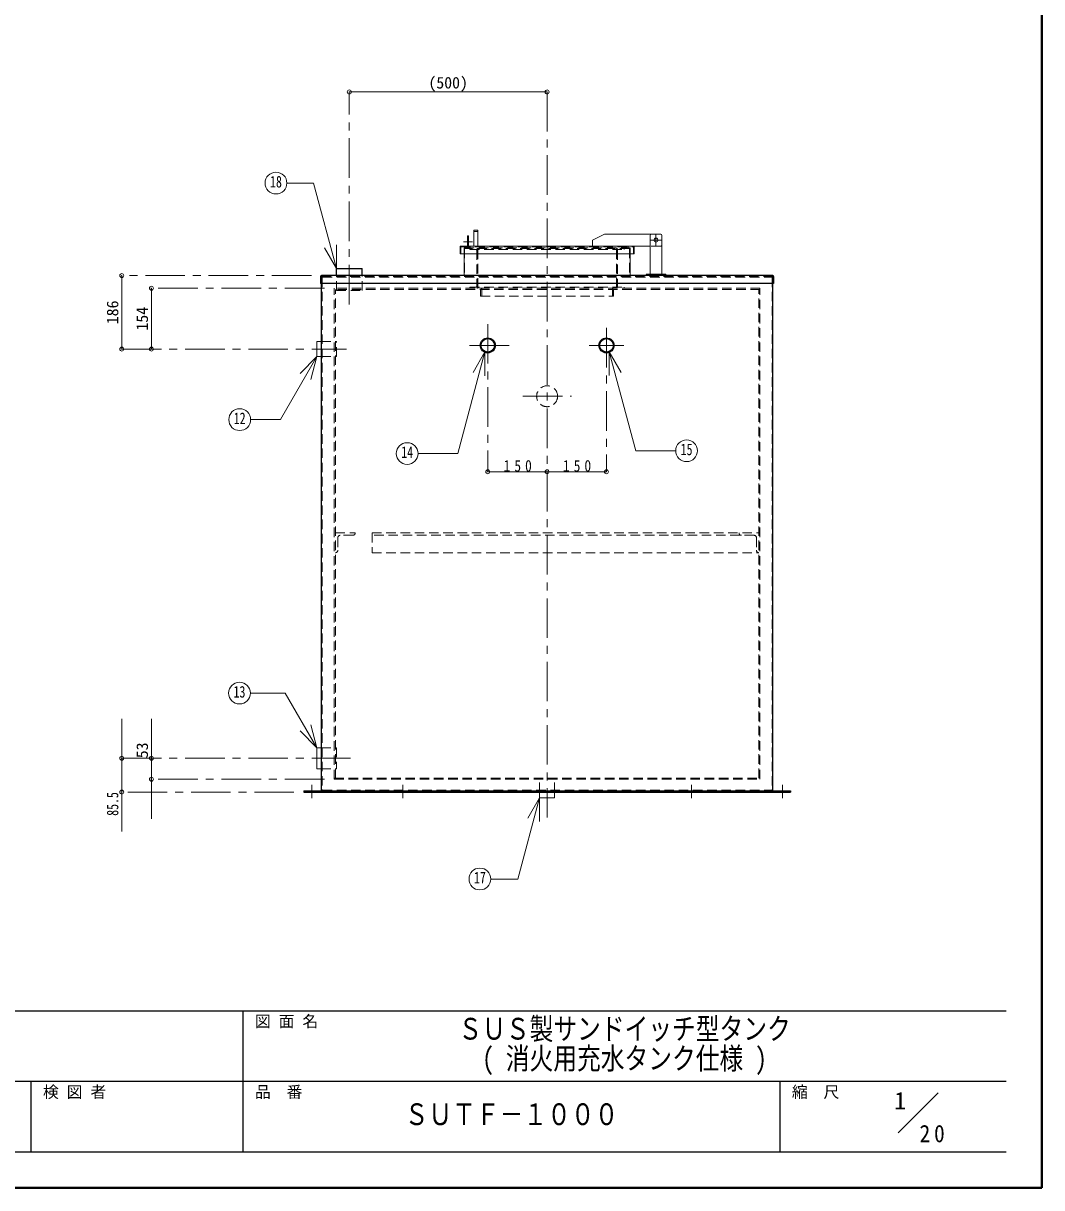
# Model space of a CAD drawing. Units: millimetres at full size, sheet at 1:20. Extents: x -4246 to 3854, y -2716 to 2904.
# Drawn here: x 1280 to 3854, y -2716 to 227 of the extents above; entities that cross this region are included whole.
import ezdxf
from ezdxf.enums import TextEntityAlignment as Align

# ---------------------------------------------------------------- set-up
doc = ezdxf.new("R2010")
doc.units = ezdxf.units.MM
doc.header["$LTSCALE"] = 20
doc.header["$PDMODE"] = 32
doc.header["$PDSIZE"] = 10
doc.linetypes.add('CHAIN1', pattern=[8, 5, -1, 1, -1])
doc.linetypes.add('DASHED1', pattern=[1.8, 1.2, -0.6])
doc.layers.add('0-0', color=4, linetype='Continuous', lineweight=9)
doc.styles.add('ＭＳ ゴシック', font='')
doc.styles.get('ＭＳ ゴシック').set_extended_font_data('MS Gothic')

msp = doc.modelspace()

# ---------------------------------------------------------------- linework, layer by layer
at = {"layer": '0-0', "color": 1, "lineweight": 40}
for q in [(3854.4, 2903.83), (-4245.6, -2716.17)]:
    msp.add_line((3854.4, -2716.17), q, dxfattribs=at)
at = {"layer": '0-0', "linetype": 'CHAIN1'}
for p, q in [((2104.4, -483.67), (2104.4, 53.33)), ((2604.4, 53.33), (2604.4, -1780.67)), ((2894.4, -321.17), (2864.4, -321.17)), ((2879.4, -306.17), (2879.4, -336.17)), ((2415.9, -325.67), (2392.9, -325.67)), ((2008.9, -410.67), (1529.4, -410.67)), ((2041.4, -442.67), (1604.4, -442.67)), ((2454.4, -533.17), (2454.4, -906.67)), ((2754.4, -543.17), (2754.4, -906.67)), ((2508.4, -587.17), (2400.4, -587.17)), ((2798.4, -587.17), (2710.4, -587.17)), ((1529.4, -596.67), (2097.4, -596.67)), ((2542.9, -715.67), (2665.9, -715.67)), ((1529.4, -1630.67), (2107.4, -1630.67)), ((2041.4, -1683.67), (1604.4, -1683.67)), ((2009.4, -1698.17), (2009.4, -1731.17)), ((2239.4, -1698.17), (2239.4, -1731.17)), ((2969.4, -1698.17), (2969.4, -1731.17)), ((3199.4, -1698.17), (3199.4, -1731.17)), ((1964.4, -1716.17), (1529.4, -1716.17))]:
    msp.add_line(p, q, dxfattribs=at)
at = {"layer": '0-0'}
for p, q in [((2104.4, 53.33), (2604.4, 53.33)), ((2402.9, -310.67), (2405.9, -310.67)), ((2402.9, -310.67), (2402.9, -336.17)), ((2405.9, -310.67), (2405.9, -336.17)), ((2719.4, -321.17), (2749.4, -306.17)), ((2719.4, -321.17), (2719.4, -336.17)), ((2867.4, -306.17), (2749.4, -306.17)), ((2864.4, -336.17), (2822.9, -336.17)), ((1529.4, -410.67), (1529.4, -596.67)), ((1604.4, -442.67), (1604.4, -596.67)), ((2454.4, -906.67), (2604.4, -906.67)), ((2604.4, -906.67), (2754.4, -906.67)), ((1529.4, -1530.67), (1529.4, -1816.17)), ((1604.4, -1783.67), (1604.4, -1530.67))]:
    msp.add_line(p, q, dxfattribs=at)
at = {"layer": '0-0', "color": 7, "lineweight": 18}
for p, q in [((1946.62, -176.88), (2014.12, -176.88)), ((2071.97, -392.77), (2014.12, -176.88)), ((2419.4, -296.17), (2419.4, -336.17)), ((2429.4, -296.17), (2419.4, -296.17)), ((2429.4, -296.17), (2429.4, -336.17)), ((2864.4, -309.17), (2864.4, -407.67)), ((2867.4, -306.17), (2891.4, -306.17)), ((2894.4, -309.17), (2894.4, -407.67)), ((2071.97, -392.77), (2041.97, -340.8)), ((2071.97, -392.77), (2071.97, -332.77)), ((2384.4, -337.67), (2384.4, -356.17)), ((2385.9, -336.17), (2822.9, -336.17)), ((2824.4, -337.67), (2824.4, -356.17)), ((2384.4, -356.17), (2824.4, -356.17)), ((2394.4, -356.17), (2394.4, -410.67)), ((2814.4, -356.17), (2814.4, -410.67)), ((2022.4, -615.67), (2022.4, -577.67)), ((2022.4, -577.67), (2033.9, -577.67)), ((2022.53, -615.45), (1930.49, -774.88)), ((2022.53, -615.45), (1980.1, -657.88)), ((2022.53, -615.45), (2007, -673.41)), ((2022.4, -615.67), (2033.9, -615.67)), ((2447.25, -603.83), (2417.25, -655.79)), ((2447.25, -603.83), (2447.25, -663.83)), ((2761.46, -603.46), (2761.46, -663.46)), ((2761.46, -603.46), (2791.46, -655.42)), ((2761.46, -603.46), (2828.43, -853.41)), ((1854.87, -774.88), (1930.49, -774.88)), ((2929.4, -853.41), (2828.43, -853.41)), ((1854.34, -1466.06), (1942.66, -1466.06)), ((2022.41, -1604.19), (1942.66, -1466.06)), ((2022.41, -1604.19), (2006.88, -1546.23)), ((2022.41, -1604.19), (1979.98, -1561.76)), ((2022.4, -1604.17), (2022.4, -1657.17)), ((2022.4, -1604.17), (2033.9, -1604.17)), ((2022.4, -1657.17), (2033.9, -1657.17)), ((2585.47, -1730.58), (2530.45, -1935.91)), ((2585.47, -1730.58), (2555.47, -1782.54)), ((2585.4, -1716.17), (2585.4, -1730.67)), ((2623.4, -1730.67), (2585.4, -1730.67)), ((2585.47, -1730.58), (2585.47, -1790.58)), ((2623.4, -1716.17), (2623.4, -1730.67)), ((2461.97, -1935.91), (2530.45, -1935.91)), ((3491.95, -2577.19), (3592.97, -2476.17))]:
    msp.add_line(p, q, dxfattribs=at)
at = {"layer": '0-0', "linetype": 'DASHED1'}
for p, q in [((2405.9, -319.67), (2402.9, -319.67)), ((2429.4, -299.17), (2419.4, -299.17)), ((2385.9, -338.42), (2385.9, -356.17)), ((2386.65, -337.67), (2822.15, -337.67)), ((2394.4, -342.17), (2394.4, -356.17)), ((2395.9, -340.67), (2812.9, -340.67)), ((2395.9, -342.92), (2395.9, -410.67)), ((2812.15, -342.17), (2396.65, -342.17)), ((2399.4, -340.67), (2399.4, -337.67)), ((2401.4, -336.17), (2401.4, -337.67)), ((2405.9, -331.67), (2402.9, -331.67)), ((2402.9, -336.17), (2402.9, -340.67)), ((2405.9, -336.17), (2405.9, -340.67)), ((2407.4, -336.17), (2407.4, -337.67)), ((2409.4, -340.67), (2409.4, -337.67)), ((2409.4, -342.17), (2409.4, -345.17)), ((2409.4, -345.17), (2799.4, -345.17)), ((2414.4, -340.67), (2414.4, -342.17)), ((2426.4, -346.67), (2426.4, -438.17)), ((2429.4, -345.17), (2429.4, -439.67)), ((2779.4, -345.17), (2779.4, -439.67)), ((2782.4, -346.67), (2782.4, -438.17)), ((2794.4, -340.67), (2794.4, -342.17)), ((2799.4, -340.67), (2799.4, -337.67)), ((2799.4, -342.17), (2799.4, -345.17)), ((2809.4, -340.67), (2809.4, -337.67)), ((2812.9, -342.92), (2812.9, -410.67)), ((2814.4, -342.17), (2814.4, -356.17)), ((2822.9, -338.42), (2822.9, -356.17)), ((2891.4, -336.17), (2864.4, -336.17)), ((2414.9, -410.67), (2414.9, -412.67)), ((2793.9, -410.67), (2793.9, -412.67)), ((2409.4, -439.67), (2409.4, -442.67)), ((2409.4, -439.67), (2799.4, -439.67)), ((2431.4, -442.67), (2431.4, -439.67)), ((2777.4, -442.67), (2777.4, -439.67)), ((2799.4, -439.67), (2799.4, -442.67)), ((2436.4, -447.17), (2436.4, -462.67)), ((2436.4, -462.67), (2772.4, -462.67)), ((2439.4, -445.67), (2439.4, -462.67)), ((2769.4, -445.67), (2769.4, -462.67)), ((2772.4, -447.17), (2772.4, -462.67)), ((2033.9, -577.67), (2072.4, -577.67)), ((2072.4, -615.67), (2072.4, -577.67)), ((2033.9, -615.67), (2072.4, -615.67)), ((2069.4, -1061.17), (2119.4, -1061.17)), ((2075.4, -1073.17), (2075.4, -1105.17)), ((2113.4, -1067.17), (2081.4, -1067.17)), ((2161.9, -1061.17), (3139.4, -1061.17)), ((3127.4, -1067.17), (2161.9, -1067.17)), ((3133.4, -1073.17), (3133.4, -1105.17)), ((2033.9, -1604.17), (2072.4, -1604.17)), ((2072.4, -1604.17), (2072.4, -1657.17)), ((2033.9, -1657.17), (2072.4, -1657.17)), ((2585.4, -1716.17), (2585.4, -1680.67)), ((2623.4, -1716.17), (2623.4, -1680.67)), ((2002.4, -1713.17), (2002.4, -1716.17)), ((2016.4, -1713.17), (2016.4, -1716.17)), ((3192.4, -1713.17), (3192.4, -1716.17)), ((3206.4, -1713.17), (3206.4, -1716.17))]:
    msp.add_line(p, q, dxfattribs=at)
at = {"layer": '0-0', "color": 5, "lineweight": 25}
for p, q in [((3174.9, -410.67), (2033.9, -410.67)), ((2071.9, -392.67), (2136.9, -392.67)), ((2071.9, -410.67), (2071.9, -392.67)), ((2136.9, -410.67), (2136.9, -392.67)), ((2854.4, -407.67), (2854.4, -410.67)), ((2904.4, -407.67), (2854.4, -407.67)), ((2904.4, -407.67), (2904.4, -410.67)), ((2031.9, -412.67), (2031.9, -430.67)), ((3176.9, -430.67), (2031.9, -430.67)), ((2033.9, -1711.17), (2033.9, -430.67)), ((3174.9, -1711.17), (3174.9, -430.67)), ((3176.9, -412.67), (3176.9, -430.67)), ((1989.4, -1713.17), (1989.4, -1716.17)), ((1989.4, -1713.17), (3219.4, -1713.17)), ((1989.4, -1716.17), (3219.4, -1716.17)), ((3219.4, -1713.17), (3219.4, -1716.17))]:
    msp.add_line(p, q, dxfattribs=at)
at = {"layer": '0-0', "color": 7, "linetype": 'DASHED1', "lineweight": 18}
for p, q in [((2071.9, -448.67), (2071.9, -410.67)), ((2136.9, -448.67), (2136.9, -410.67)), ((2033.9, -413.67), (2033.9, -430.67)), ((2034.9, -412.67), (3173.9, -412.67)), ((2035.9, -415.67), (2035.9, -1710.17)), ((2036.9, -414.67), (3171.9, -414.67)), ((2053.9, -412.67), (2053.9, -414.67)), ((3154.9, -412.67), (3154.9, -414.67)), ((3172.9, -415.67), (3172.9, -1710.17)), ((3174.9, -413.67), (3174.9, -430.67)), ((2066.4, -1683.67), (2066.4, -442.67)), ((3142.4, -445.67), (2066.4, -445.67)), ((2069.4, -1680.67), (2069.4, -445.67)), ((2071.9, -448.67), (2136.9, -448.67)), ((3139.4, -1680.67), (3139.4, -445.67)), ((2066.4, -1680.67), (3142.4, -1680.67)), ((2066.4, -1683.67), (3142.4, -1683.67)), ((2036.9, -1711.17), (3172.15, -1711.17)), ((2053.9, -1711.17), (2053.9, -1713.17)), ((2232.4, -1713.17), (2232.4, -1716.17)), ((2246.4, -1713.17), (2246.4, -1716.17)), ((2962.4, -1713.17), (2962.4, -1716.17)), ((2976.4, -1713.17), (2976.4, -1716.17)), ((3154.9, -1711.17), (3154.9, -1713.17))]:
    msp.add_line(p, q, dxfattribs=at)
at = {"layer": '0-0', "color": 6, "lineweight": 25}
for p, q in [((-4155.6, -2269.03), (3764.4, -2269.03)), ((1835.83, -2626.17), (1835.83, -2269.03)), ((3764.4, -2447.6), (-307.03, -2447.6)), ((1300.11, -2626.17), (1300.11, -2447.6)), ((3192.97, -2626.17), (3192.97, -2447.6)), ((3764.4, -2626.17), (-4155.6, -2626.17))]:
    msp.add_line(p, q, dxfattribs=at)
at = {"layer": '0-0', "color": 7, "linetype": 'DASHED1', "lineweight": 18}
msp.add_lwpolyline([(3142.4, -1683.67), (3142.4, -442.67), (2066.4, -442.67)], dxfattribs=at)
at = {"layer": '0-0', "color": 7, "lineweight": 18}
msp.add_lwpolyline([(2447.25, -603.83), (2378.45, -860.58), (2278.15, -860.58)], dxfattribs=at)
at = {"layer": '0-0', "linetype": 'DASHED1'}
msp.add_lwpolyline([(2161.9, -1061.17), (2161.9, -1111.17), (3139.4, -1111.17)], dxfattribs=at)
at = {"layer": '0-0', "color": 7, "lineweight": 18}
for centre, radius in [((1919.12, -176.88), 27.5), ((2879.4, -321.17), 5), ((1827.37, -774.88), 27.5), ((2250.65, -860.58), 27.5), ((2956.9, -853.41), 27.5), ((1826.84, -1466.06), 27.5), ((2434.47, -1935.91), 27.5)]:
    msp.add_circle(centre, radius, dxfattribs=at)
at = {"layer": '0-0', "color": 5, "lineweight": 25}
for centre, radius in [((2454.4, -587.17), 19), ((2454.4, -587.17), 17), ((2754.4, -587.17), 19), ((2754.4, -587.17), 17)]:
    msp.add_circle(centre, radius, dxfattribs=at)
at = {"layer": '0-0', "linetype": 'DASHED1'}
msp.add_circle((2604.4, -715.67), 26.5, dxfattribs=at)
at = {"layer": '0-0', "color": 7, "lineweight": 18}
for centre, radius, start, end in [((2867.4, -309.17), 3, 90, 180), ((2891.4, -309.17), 3, 0, 90), ((2385.9, -337.67), 1.5, 90, 180), ((2822.9, -337.67), 1.5, 0, 90)]:
    msp.add_arc(centre, radius, start, end, dxfattribs=at)
at = {"layer": '0-0', "linetype": 'DASHED1'}
for centre, radius, start, end in [((2386.65, -338.42), 0.75, 90, 180), ((2395.9, -342.17), 1.5, 90, 180), ((2396.65, -342.92), 0.75, 90, 180), ((2424.9, -346.67), 1.5, 0, 90), ((2426.4, -345.17), 3, 0, 90), ((2782.4, -345.17), 3, 90, 180), ((2783.9, -346.67), 1.5, 90, 180), ((2812.15, -342.92), 0.75, 0, 90), ((2812.9, -342.17), 1.5, 0, 90), ((2822.15, -338.42), 0.75, 0, 90), ((2891.4, -333.17), 3, 270, 0), ((2424.9, -438.17), 1.5, 270, 0), ((2426.4, -439.67), 3, 270, 0), ((2782.4, -439.67), 3, 180, 270), ((2783.9, -438.17), 1.5, 180, 270), ((2434.9, -447.17), 1.5, 0, 90), ((2436.4, -445.67), 3, 0, 90), ((2772.4, -445.67), 3, 90, 180), ((2773.9, -447.17), 1.5, 90, 180), ((2081.4, -1073.17), 6, 90, 180), ((2113.4, -1061.17), 6, 270, 0), ((3095.4, -1061.17), 6, 180, 270), ((3127.4, -1073.17), 6, 0, 90), ((2069.4, -1105.17), 6, 270, 0), ((3139.4, -1105.17), 6, 180, 270)]:
    msp.add_arc(centre, radius, start, end, dxfattribs=at)
at = {"layer": '0-0', "color": 5, "lineweight": 25}
for centre, start, end in [((2033.9, -412.67), 90, 180), ((3174.9, -412.67), 0, 90), ((2035.9, -1711.17), 180, 270), ((3172.9, -1711.17), 270, 0)]:
    msp.add_arc(centre, 2, start, end, dxfattribs=at)
at = {"layer": '0-0', "color": 7, "linetype": 'DASHED1', "lineweight": 18}
for centre, radius, start, end in [((2034.9, -413.67), 1, 90, 180), ((2035.9, -414.67), 2, 90, 180), ((2036.9, -415.67), 1, 90, 180), ((3171.9, -415.67), 1, 0, 90), ((3172.9, -414.67), 2, 0, 90), ((3173.9, -413.67), 1, 0, 90), ((2036.9, -1710.17), 1, 180, 270), ((3171.9, -1710.17), 1, 270, 0)]:
    msp.add_arc(centre, radius, start, end, dxfattribs=at)
at = {"layer": '0-0', "color": 1}
for p in [(2104.4, 53.33), (2604.4, 53.33), (1529.4, -410.67), (1604.4, -442.67), (1529.4, -596.67), (1604.4, -596.67), (2454.4, -906.67), (2604.4, -906.67), (2754.4, -906.67), (1529.4, -1630.67), (1604.4, -1630.67), (1604.4, -1683.67), (1529.4, -1716.17)]:
    msp.add_point(p, dxfattribs=at)

# ---------------------------------------------------------------- texts
at = {"layer": '0-0', "color": 7, "style": 'ＭＳ ゴシック'}
for s, height, p in [('(500)', 29.33, (2304.4, 53.33)), ('図 面 名', 29.33, (1865.83, -2319.03)), ('検 図 者', 29.33, (1330.11, -2497.6)), ('品\u3000番', 29.33, (1865.83, -2497.6)), ('縮\u3000尺', 29.33, (3222.97, -2497.6)), ('1', 43.99, (3481.79, -2531.22))]:
    msp.add_text(s, height=height, dxfattribs=at).set_placement(p, align=Align.BOTTOM_LEFT)
for s, height, width, p in [('18', 29.33, 0.75, (1904.12, -196.88)), ('12', 29.33, 0.75, (1812.37, -794.88)), ('14', 29.33, 0.75, (2235.65, -880.58)), ('15', 29.33, 0.75, (2941.9, -873.41)), ('13', 29.33, 0.75, (1811.84, -1486.06)), ('17', 29.33, 0.75, (2419.47, -1955.91)), ('ＳＵＳ製サンドイッチ型タンク', 54.99, 0.8, (2380.11, -2358.32)), ('( 消火用充水タンク仕様 )', 54.99, 0.8, (2440.11, -2433.32)), ('ＳＵＴＦ－１０００', 54.99, 0.8, (2244.4, -2574.39))]:
    msp.add_text(s, height=height, dxfattribs=dict(at, width=width)).set_placement(p, align=Align.BOTTOM_LEFT)
for s, p in [('186', (1529.4, -533.67)), ('154', (1604.4, -549.67)), ('53', (1604.4, -1630.67))]:
    msp.add_text(s, height=29.33, rotation=90, dxfattribs=at).set_placement(p, align=Align.BOTTOM_LEFT)
at = {"layer": '0-0', "color": 7, "style": 'ＭＳ ゴシック', "width": 0.75}
msp.add_text('85.5', height=29.33, rotation=90, dxfattribs=at).set_placement((1529.4, -1776.17), align=Align.BOTTOM_LEFT)
at = {"layer": '0-0', "color": 7, "attachment_point": 7, "style": 'ＭＳ ゴシック'}
for s, insert, char_height in [('\\T1.6;\\W0.85;150', (2494.4, -906.67), 29.33), ('\\T1.6;\\W0.85;150', (2644.4, -906.67), 29.33), ('\\T1.36;\\W0.9;20', (3545.73, -2601.98), 43.99)]:
    msp.add_mtext(s, dxfattribs=dict(at, insert=insert, char_height=char_height))

doc.saveas('drawing.dxf')
